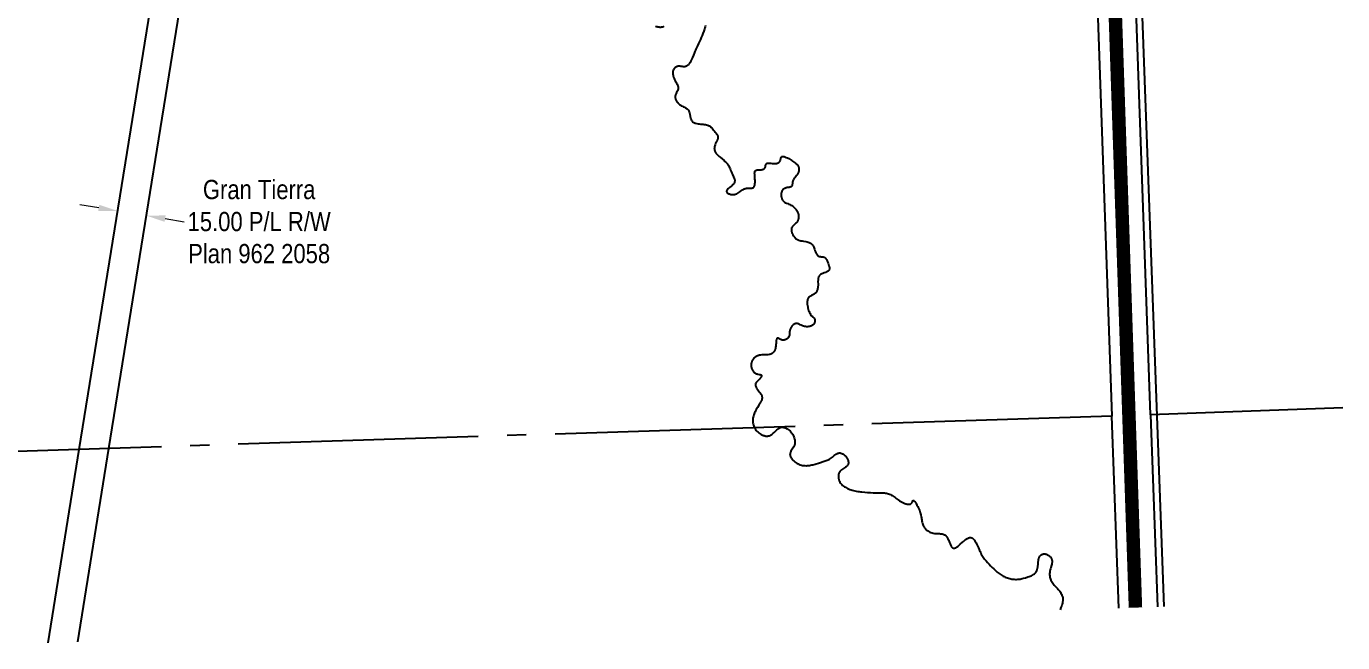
# Model space of a CAD drawing. Extents: x 665644 to 688844, y 5825051 to 5844826.
# Drawn here: x 673331 to 674016, y 5827869 to 5828190 of the extents above; entities that cross this region are included whole.
import ezdxf

# ---------------------------------------------------------------- set-up
doc = ezdxf.new("R2010")
doc.units = 0
doc.header["$LTSCALE"] = 5
doc.header["$PDSIZE"] = 0.5
doc.linetypes.add('foc-QUARTERLINE', pattern=[33, 25, -3, 2, -3])
doc.layers.get('Defpoints').update_dxf_attribs({"color": 9})
for name, color, linetype in [('AS-POWER', 104, 'foc-POWER'), ('AS-ROADS', 254, 'Continuous'), ('F-RW', 190, 'Continuous'), ('L-QSEC', 8, 'foc-QUARTERLINE'), ('L-SEC', 7, 'Continuous'), ('T-CREEK', 160, 'Continuous')]:
    doc.layers.add(name, color=color, linetype=linetype)
doc.layers.add('F-RW-T', color=190, linetype='Continuous', lineweight=9)
doc.styles.add('80CG', font='ARIALN.TTF', dxfattribs={"height": 10})
doc.styles.add('foc-LtypeFont', font='ARIALN.TTF', dxfattribs={"height": 7.35})
doc.linetypes.add('foc-POWER', pattern='A,6,-1,["P",foc-LtypeFont,S=0.2,R=0,X=-0.625,Y=-0.75],-1.24,4', length=12.24)
doc.dimstyles.new('Compass 5 000', dxfattribs={"dimscale": 5, "dimtxt": 9, "dimasz": 2, "dimexe": 0.2, "dimexo": 0.0625, "dimgap": 0.5, "dimtad": 0, "dimtih": 1, "dimtoh": 1, "dimzin": 0, "dimdsep": 46, "dimtxsty": '80CG', "dimcen": 0.1, "dimse1": 1, "dimse2": 1, "dimclrd": 256, "dimclrt": 256, "dimaunit": 1, "dimadec": 4, "dimazin": 0, "dimtfac": 0.06, "dimtofl": 0, "dimtmove": 0, "dimatfit": 1, "dimfxl": 0.2, "dimtolj": 1, "dimtzin": 0, "dimlwd": -1, "dimarcsym": 0})

# ---------------------------------------------------------------- blocks, each defined once
blk = doc.blocks.new('*D2263')
at = {"layer": 'Defpoints', "color": 0, "transparency": 16777216}
for p in [(673381.23, 5828108.22), (673396.03, 5828105.83), (673393.69, 5828091.28)]:
    blk.add_point(p, dxfattribs=at)
at = {"layer": 'F-RW-T', "transparency": 16777216}
for p, q in [((673369.01, 5828095.26), (673359.14, 5828096.85)), ((673403.56, 5828089.69), (673413.43, 5828088.1))]:
    blk.add_line(p, q, dxfattribs=at)
for points in [[(673369.28, 5828096.91), (673368.75, 5828093.62), (673378.89, 5828093.67)], [(673403.83, 5828091.34), (673403.29, 5828088.05), (673393.69, 5828091.28)]]:
    blk.add_solid(points, dxfattribs=at)
at = {"layer": 'F-RW-T', "transparency": 16777216, "insert": (673452.52, 5828088.1), "char_height": 10, "attachment_point": 5, "style": '80CG'}
blk.add_mtext('\\A1;Gran Tierra\\P15.00 P/L R/W\\PPlan 962 2058', dxfattribs=at)

msp = doc.modelspace()

# ---------------------------------------------------------------- linework, layer by layer
at = {"layer": 'AS-POWER', "flags": 128}
msp.add_lwpolyline([(673923.554, 5827887.8), (673909.17, 5828279.893), (673892.877, 5828723.867), (673890.684, 5828783.62), (673889.562, 5828814.203)], dxfattribs=at)
at = {"layer": 'AS-ROADS', "const_width": 7, "flags": 128}
msp.add_lwpolyline([(673908.609, 5827887.266), (673877.764, 5828794.592), (673855.322, 5829407.252), (673843.25, 5829716.282)], dxfattribs=at)
at = {"layer": 'F-RW', "flags": 128}
msp.add_lwpolyline([(673342.673, 5827869.023), (673358.884, 5827969.614), (673405.967, 5828261.644), (673420.769, 5828259.255), (673374.15, 5827970.104), (673357.939, 5827869.514)], dxfattribs=at)
at = {"layer": 'L-QSEC', "flags": 128}
for points in [[(673896.39, 5827986.893), (673094.38, 5827961.11)], [(674016.461, 5827991.207), (673916.526, 5827987.613)]]:
    msp.add_lwpolyline(points, dxfattribs=at)
at = {"layer": 'L-SEC', "flags": 128}
for points in [[(673867.961, 5828791.251), (673896.39, 5827986.893)], [(673916.526, 5827987.613), (673888.062, 5828791.956)], [(673899.994, 5827886.958), (673896.39, 5827986.893)], [(673916.526, 5827987.613), (673920.118, 5827887.678)]]:
    msp.add_lwpolyline(points, dxfattribs=at)
at = {"layer": 'T-CREEK', "flags": 128}
for points in [[(673658.721, 5828189.886), (673659.378, 5828189.679), (673659.707, 5828189.595), (673660.035, 5828189.525), (673660.362, 5828189.469), (673660.687, 5828189.428), (673661.009, 5828189.403), (673661.327, 5828189.392), (673661.641, 5828189.398), (673661.95, 5828189.421), (673662.252, 5828189.46), (673662.548, 5828189.516), (673662.835, 5828189.59), (673663.115, 5828189.682), (673663.385, 5828189.793)], [(673684.777, 5828190.15), (673684.652, 5828189.547), (673684.503, 5828188.945), (673684.332, 5828188.347), (673684.146, 5828187.756), (673683.947, 5828187.174), (673683.525, 5828186.047), (673683.081, 5828184.961), (673682.618, 5828183.904), (673682.138, 5828182.861), (673681.645, 5828181.818), (673681.143, 5828180.761), (673680.633, 5828179.675), (673680.12, 5828178.547), (673679.863, 5828177.963), (673679.607, 5828177.363), (673679.351, 5828176.745), (673679.096, 5828176.108), (673678.585, 5828174.788), (673678.054, 5828173.458), (673677.775, 5828172.809), (673677.483, 5828172.18), (673677.175, 5828171.58), (673676.85, 5828171.016), (673676.504, 5828170.495), (673676.322, 5828170.254), (673676.134, 5828170.026), (673675.94, 5828169.814), (673675.739, 5828169.617), (673675.53, 5828169.437), (673675.314, 5828169.275), (673675.091, 5828169.131), (673674.859, 5828169.007), (673674.619, 5828168.904), (673674.369, 5828168.823), (673674.111, 5828168.764), (673673.843, 5828168.728), (673673.566, 5828168.717), (673673.279, 5828168.727), (673672.685, 5828168.793), (673672.072, 5828168.886), (673671.452, 5828168.966), (673671.142, 5828168.989), (673670.835, 5828168.994), (673670.532, 5828168.976), (673670.234, 5828168.93), (673669.943, 5828168.852), (673669.661, 5828168.738), (673669.391, 5828168.594), (673669.135, 5828168.422), (673668.899, 5828168.227), (673668.684, 5828168.013), (673668.494, 5828167.784), (673668.33, 5828167.543), (673668.19, 5828167.289), (673668.074, 5828167.024), (673667.981, 5828166.749), (673667.909, 5828166.464), (673667.859, 5828166.171), (673667.829, 5828165.871), (673667.818, 5828165.565), (673667.825, 5828165.253), (673667.85, 5828164.936), (673667.891, 5828164.615), (673667.949, 5828164.292), (673668.021, 5828163.967), (673668.205, 5828163.316), (673668.439, 5828162.668), (673668.714, 5828162.032), (673669.023, 5828161.415), (673669.355, 5828160.82), (673669.69, 5828160.244), (673670.005, 5828159.684), (673670.28, 5828159.135), (673670.396, 5828158.864), (673670.494, 5828158.594), (673670.571, 5828158.325), (673670.625, 5828158.057), (673670.653, 5828157.788), (673670.653, 5828157.519), (673670.622, 5828157.249), (673670.56, 5828156.978), (673670.473, 5828156.705), (673670.365, 5828156.431), (673670.104, 5828155.879), (673669.812, 5828155.321), (673669.525, 5828154.758), (673669.394, 5828154.474), (673669.278, 5828154.188), (673669.181, 5828153.901), (673669.108, 5828153.612), (673669.063, 5828153.321), (673669.046, 5828153.029), (673669.056, 5828152.737), (673669.093, 5828152.446), (673669.154, 5828152.155), (673669.239, 5828151.867), (673669.347, 5828151.581), (673669.475, 5828151.299), (673669.624, 5828151.021), (673669.791, 5828150.748), (673669.976, 5828150.481), (673670.176, 5828150.221), (673670.392, 5828149.969), (673670.621, 5828149.724), (673670.862, 5828149.489), (673671.115, 5828149.264), (673671.377, 5828149.049), (673671.648, 5828148.846), (673671.927, 5828148.654), (673672.211, 5828148.476), (673672.793, 5828148.16), (673673.379, 5828147.883), (673673.952, 5828147.623), (673674.497, 5828147.357), (673674.753, 5828147.215), (673674.995, 5828147.064), (673675.222, 5828146.899), (673675.431, 5828146.72), (673675.62, 5828146.522), (673675.789, 5828146.304), (673675.937, 5828146.067), (673676.068, 5828145.813), (673676.184, 5828145.544), (673676.285, 5828145.262), (673676.457, 5828144.666), (673676.598, 5828144.042), (673676.857, 5828142.767), (673677.007, 5828142.147), (673677.094, 5828141.848), (673677.192, 5828141.56), (673677.303, 5828141.283), (673677.429, 5828141.02), (673677.572, 5828140.773), (673677.733, 5828140.544), (673677.916, 5828140.335), (673678.119, 5828140.145), (673678.341, 5828139.973), (673678.581, 5828139.819), (673678.836, 5828139.68), (673679.106, 5828139.557), (673679.389, 5828139.448), (673679.683, 5828139.352), (673680.299, 5828139.194), (673680.942, 5828139.075), (673681.599, 5828138.986), (673682.259, 5828138.918), (673683.553, 5828138.807), (673684.178, 5828138.743), (673684.784, 5828138.659), (673685.366, 5828138.544), (673685.922, 5828138.387), (673686.188, 5828138.29), (673686.447, 5828138.179), (673686.697, 5828138.052), (673686.938, 5828137.907), (673687.17, 5828137.747), (673687.395, 5828137.57), (673687.827, 5828137.178), (673688.242, 5828136.741), (673688.649, 5828136.27), (673689.058, 5828135.777), (673689.476, 5828135.273), (673689.897, 5828134.762), (673690.3, 5828134.246), (673690.662, 5828133.725), (673690.821, 5828133.462), (673690.962, 5828133.197), (673691.081, 5828132.931), (673691.176, 5828132.663), (673691.244, 5828132.394), (673691.283, 5828132.123), (673691.29, 5828131.851), (673691.264, 5828131.577), (673691.21, 5828131.301), (673691.13, 5828131.024), (673691.03, 5828130.744), (673690.913, 5828130.463), (673690.645, 5828129.893), (673690.357, 5828129.315), (673690.08, 5828128.727), (673689.838, 5828128.131), (673689.641, 5828127.536), (673689.563, 5828127.24), (673689.501, 5828126.946), (673689.456, 5828126.656), (673689.429, 5828126.37), (673689.421, 5828126.088), (673689.435, 5828125.813), (673689.47, 5828125.543), (673689.526, 5828125.28), (673689.602, 5828125.022), (673689.696, 5828124.769), (673689.808, 5828124.522), (673689.937, 5828124.279), (673690.081, 5828124.04), (673690.24, 5828123.805), (673690.599, 5828123.347), (673691.004, 5828122.902), (673691.447, 5828122.466), (673691.922, 5828122.038), (673692.418, 5828121.616), (673693.447, 5828120.776), (673694.47, 5828119.927), (673694.959, 5828119.493), (673695.422, 5828119.049), (673695.851, 5828118.593), (673696.238, 5828118.122), (673696.582, 5828117.636), (673696.889, 5828117.135), (673697.166, 5828116.619), (673697.421, 5828116.09), (673697.66, 5828115.548), (673697.891, 5828114.994), (673698.359, 5828113.854), (673698.61, 5828113.27), (673698.882, 5828112.677), (673699.447, 5828111.479), (673699.696, 5828110.886), (673699.802, 5828110.594), (673699.892, 5828110.305), (673699.963, 5828110.02), (673700.013, 5828109.741), (673700.038, 5828109.467), (673700.037, 5828109.199), (673700.005, 5828108.939), (673699.941, 5828108.686), (673699.846, 5828108.44), (673699.722, 5828108.201), (673699.571, 5828107.966), (673699.396, 5828107.735), (673699.199, 5828107.508), (673698.981, 5828107.282), (673698.746, 5828107.057), (673698.495, 5828106.832), (673697.956, 5828106.378), (673697.384, 5828105.912), (673696.825, 5828105.437), (673696.568, 5828105.199), (673696.337, 5828104.961), (673696.137, 5828104.724), (673695.977, 5828104.489), (673695.863, 5828104.257), (673695.826, 5828104.143), (673695.803, 5828104.03), (673695.796, 5828103.918), (673695.805, 5828103.807), (673695.83, 5828103.698), (673695.872, 5828103.59), (673695.929, 5828103.484), (673696.001, 5828103.381), (673696.184, 5828103.181), (673696.414, 5828102.994), (673696.683, 5828102.82), (673696.983, 5828102.663), (673697.307, 5828102.524), (673697.648, 5828102.406), (673697.997, 5828102.31), (673698.347, 5828102.239), (673698.691, 5828102.194), (673699.024, 5828102.177), (673699.347, 5828102.186), (673699.66, 5828102.219), (673699.964, 5828102.273), (673700.26, 5828102.348), (673700.549, 5828102.442), (673700.83, 5828102.553), (673701.105, 5828102.679), (673701.637, 5828102.969), (673702.151, 5828103.299), (673702.652, 5828103.655), (673703.636, 5828104.385), (673704.137, 5828104.726), (673704.395, 5828104.882), (673704.659, 5828105.025), (673704.931, 5828105.154), (673705.212, 5828105.265), (673705.504, 5828105.357), (673705.807, 5828105.427), (673706.122, 5828105.474), (673706.447, 5828105.504), (673707.111, 5828105.526), (673707.775, 5828105.53), (673708.413, 5828105.551), (673708.714, 5828105.58), (673709, 5828105.626), (673709.267, 5828105.696), (673709.512, 5828105.792), (673709.732, 5828105.92), (673709.924, 5828106.085), (673710.087, 5828106.285), (673710.223, 5828106.518), (673710.336, 5828106.778), (673710.425, 5828107.063), (673710.495, 5828107.367), (673710.547, 5828107.686), (673710.583, 5828108.017), (673710.606, 5828108.354), (673710.619, 5828109.033), (673710.603, 5828109.69), (673710.572, 5828110.307), (673710.492, 5828111.478), (673710.454, 5828112.062), (673710.426, 5828112.665), (673710.414, 5828113.303), (673710.423, 5828113.628), (673710.453, 5828113.941), (673710.516, 5828114.227), (673710.563, 5828114.355), (673710.621, 5828114.471), (673710.693, 5828114.574), (673710.776, 5828114.664), (673710.871, 5828114.743), (673710.977, 5828114.81), (673711.217, 5828114.916), (673711.492, 5828114.988), (673711.795, 5828115.034), (673712.12, 5828115.061), (673712.817, 5828115.082), (673713.536, 5828115.108), (673713.889, 5828115.139), (673714.231, 5828115.192), (673714.557, 5828115.267), (673714.861, 5828115.37), (673715.138, 5828115.501), (673715.384, 5828115.665), (673715.593, 5828115.864), (673715.683, 5828115.977), (673715.761, 5828116.1), (673715.885, 5828116.374), (673715.976, 5828116.675), (673716.108, 5828117.302), (673716.176, 5828117.601), (673716.262, 5828117.871), (673716.316, 5828117.992), (673716.379, 5828118.099), (673716.453, 5828118.195), (673716.536, 5828118.278), (673716.629, 5828118.349), (673716.73, 5828118.41), (673716.958, 5828118.501), (673717.215, 5828118.557), (673717.5, 5828118.583), (673717.807, 5828118.585), (673718.135, 5828118.566), (673718.479, 5828118.533), (673718.836, 5828118.491), (673719.576, 5828118.401), (673720.327, 5828118.338), (673720.698, 5828118.329), (673721.063, 5828118.338), (673721.418, 5828118.367), (673721.762, 5828118.417), (673722.09, 5828118.488), (673722.401, 5828118.582), (673722.692, 5828118.7), (673722.959, 5828118.843), (673723.201, 5828119.013), (673723.415, 5828119.209), (673723.598, 5828119.434), (673723.747, 5828119.689), (673723.859, 5828119.974), (673723.938, 5828120.285), (673724.049, 5828120.929), (673724.109, 5828121.233), (673724.191, 5828121.503), (673724.245, 5828121.622), (673724.309, 5828121.726), (673724.386, 5828121.816), (673724.475, 5828121.89), (673724.575, 5828121.949), (673724.685, 5828121.995), (673724.806, 5828122.028), (673724.935, 5828122.048), (673725.217, 5828122.054), (673725.526, 5828122.02), (673725.854, 5828121.95), (673726.196, 5828121.851), (673726.546, 5828121.728), (673726.896, 5828121.588), (673727.574, 5828121.277), (673727.89, 5828121.117), (673728.189, 5828120.958), (673728.742, 5828120.638), (673729.248, 5828120.316), (673729.722, 5828119.989), (673730.18, 5828119.655), (673730.636, 5828119.312), (673731.106, 5828118.958), (673731.593, 5828118.589), (673732.074, 5828118.198), (673732.304, 5828117.991), (673732.521, 5828117.775), (673732.723, 5828117.549), (673732.906, 5828117.312), (673733.067, 5828117.063), (673733.202, 5828116.801), (673733.309, 5828116.526), (673733.39, 5828116.239), (673733.444, 5828115.943), (673733.474, 5828115.639), (673733.479, 5828115.33), (673733.462, 5828115.017), (673733.423, 5828114.702), (673733.363, 5828114.387), (673733.283, 5828114.075), (673733.184, 5828113.767), (673733.068, 5828113.464), (673732.935, 5828113.17), (673732.786, 5828112.885), (673732.623, 5828112.613), (673732.446, 5828112.352), (673732.259, 5828112.102), (673731.866, 5828111.625), (673731.463, 5828111.164), (673731.075, 5828110.702), (673730.721, 5828110.224), (673730.565, 5828109.974), (673730.426, 5828109.713), (673730.306, 5828109.439), (673730.21, 5828109.151), (673730.138, 5828108.846), (673730.091, 5828108.526), (673730.035, 5828107.867), (673730.007, 5828107.544), (673729.966, 5828107.237), (673729.902, 5828106.953), (673729.805, 5828106.7), (673729.742, 5828106.587), (673729.667, 5828106.486), (673729.579, 5828106.396), (673729.479, 5828106.316), (673729.248, 5828106.186), (673728.98, 5828106.088), (673728.683, 5828106.014), (673728.364, 5828105.957), (673727.694, 5828105.862), (673727.358, 5828105.808), (673727.029, 5828105.742), (673726.712, 5828105.66), (673726.407, 5828105.562), (673726.117, 5828105.447), (673725.842, 5828105.313), (673725.585, 5828105.16), (673725.347, 5828104.988), (673725.129, 5828104.795), (673724.932, 5828104.579), (673724.759, 5828104.342), (673724.61, 5828104.084), (673724.483, 5828103.807), (673724.379, 5828103.515), (673724.298, 5828103.209), (673724.238, 5828102.892), (673724.201, 5828102.567), (673724.184, 5828102.235), (673724.188, 5828101.9), (673724.213, 5828101.564), (673724.259, 5828101.229), (673724.324, 5828100.897), (673724.408, 5828100.572), (673724.512, 5828100.255), (673724.635, 5828099.95), (673724.776, 5828099.658), (673724.935, 5828099.382), (673725.112, 5828099.124), (673725.306, 5828098.887), (673725.517, 5828098.673), (673725.744, 5828098.479), (673725.984, 5828098.303), (673726.235, 5828098.143), (673726.497, 5828097.997), (673727.045, 5828097.735), (673727.612, 5828097.498), (673728.185, 5828097.268), (673728.751, 5828097.026), (673729.296, 5828096.754), (673729.817, 5828096.446), (673730.313, 5828096.103), (673730.783, 5828095.724), (673731.226, 5828095.311), (673731.641, 5828094.864), (673732.021, 5828094.386), (673732.362, 5828093.878), (673732.658, 5828093.343), (673732.788, 5828093.066), (673732.904, 5828092.783), (673733.007, 5828092.494), (673733.094, 5828092.2), (673733.167, 5828091.9), (673733.224, 5828091.596), (673733.264, 5828091.288), (673733.288, 5828090.978), (673733.295, 5828090.667), (673733.284, 5828090.355), (673733.256, 5828090.045), (673733.209, 5828089.738), (673733.144, 5828089.435), (673733.059, 5828089.137), (673732.956, 5828088.845), (673732.833, 5828088.562), (673732.689, 5828088.287), (673732.526, 5828088.022), (673732.341, 5828087.769), (673732.137, 5828087.528), (673731.916, 5828087.297), (673731.684, 5828087.074), (673730.723, 5828086.224), (673730.496, 5828086.013), (673730.282, 5828085.798), (673730.086, 5828085.578), (673729.912, 5828085.35), (673729.764, 5828085.114), (673729.646, 5828084.866), (673729.563, 5828084.604), (673729.518, 5828084.329), (673729.506, 5828084.042), (673729.524, 5828083.745), (673729.569, 5828083.441), (673729.635, 5828083.133), (673729.816, 5828082.514), (673730.038, 5828081.91), (673730.294, 5828081.331), (673730.588, 5828080.784), (673730.749, 5828080.525), (673730.922, 5828080.278), (673731.105, 5828080.042), (673731.3, 5828079.819), (673731.507, 5828079.61), (673731.726, 5828079.416), (673731.958, 5828079.237), (673732.203, 5828079.075), (673732.459, 5828078.927), (673732.727, 5828078.793), (673733.004, 5828078.672), (673733.29, 5828078.562), (673733.885, 5828078.373), (673734.504, 5828078.215), (673735.138, 5828078.08), (673735.78, 5828077.959), (673737.054, 5828077.719), (673737.67, 5828077.582), (673738.262, 5828077.421), (673738.822, 5828077.227), (673739.087, 5828077.115), (673739.341, 5828076.991), (673739.583, 5828076.854), (673739.812, 5828076.703), (673740.027, 5828076.536), (673740.227, 5828076.353), (673740.41, 5828076.153), (673740.579, 5828075.936), (673740.734, 5828075.703), (673740.877, 5828075.456), (673741.01, 5828075.196), (673741.134, 5828074.924), (673741.364, 5828074.351), (673741.578, 5828073.747), (673741.791, 5828073.122), (673742.015, 5828072.488), (673742.264, 5828071.869), (673742.402, 5828071.573), (673742.551, 5828071.291), (673742.713, 5828071.026), (673742.889, 5828070.783), (673743.081, 5828070.563), (673743.292, 5828070.371), (673743.521, 5828070.211), (673743.772, 5828070.085), (673744.044, 5828069.995), (673744.334, 5828069.936), (673744.638, 5828069.898), (673744.949, 5828069.874), (673745.574, 5828069.836), (673745.879, 5828069.805), (673746.172, 5828069.755), (673746.448, 5828069.679), (673746.703, 5828069.57), (673746.939, 5828069.43), (673747.156, 5828069.261), (673747.357, 5828069.066), (673747.542, 5828068.846), (673747.714, 5828068.605), (673747.873, 5828068.344), (673748.02, 5828068.066), (673748.158, 5828067.773), (673748.41, 5828067.152), (673748.639, 5828066.498), (673748.858, 5828065.83), (673749.066, 5828065.166), (673749.157, 5828064.841), (673749.233, 5828064.524), (673749.291, 5828064.217), (673749.325, 5828063.923), (673749.331, 5828063.643), (673749.304, 5828063.381), (673749.242, 5828063.137), (673749.138, 5828062.914), (673748.996, 5828062.712), (673748.818, 5828062.528), (673748.609, 5828062.36), (673748.372, 5828062.205), (673748.111, 5828062.062), (673747.83, 5828061.929), (673747.224, 5828061.683), (673746.584, 5828061.449), (673745.94, 5828061.211), (673745.324, 5828060.951), (673745.035, 5828060.808), (673744.765, 5828060.652), (673744.517, 5828060.483), (673744.295, 5828060.298), (673744.102, 5828060.095), (673743.938, 5828059.874), (673743.799, 5828059.637), (673743.685, 5828059.385), (673743.593, 5828059.119), (673743.52, 5828058.84), (673743.465, 5828058.55), (673743.425, 5828058.249), (673743.382, 5828057.622), (673743.374, 5828056.967), (673743.392, 5828055.614), (673743.382, 5828054.936), (673743.341, 5828054.267), (673743.262, 5828053.618), (673743.206, 5828053.303), (673743.137, 5828052.995), (673743.055, 5828052.697), (673742.958, 5828052.408), (673742.847, 5828052.13), (673742.72, 5828051.863), (673742.575, 5828051.61), (673742.413, 5828051.37), (673742.233, 5828051.145), (673742.032, 5828050.937), (673741.811, 5828050.744), (673741.572, 5828050.568), (673741.317, 5828050.405), (673741.049, 5828050.252), (673739.933, 5828049.687), (673739.396, 5828049.394), (673739.146, 5828049.234), (673738.912, 5828049.063), (673738.698, 5828048.876), (673738.507, 5828048.672), (673738.341, 5828048.45), (673738.199, 5828048.211), (673738.078, 5828047.957), (673737.978, 5828047.689), (673737.898, 5828047.408), (673737.837, 5828047.116), (673737.794, 5828046.814), (673737.767, 5828046.503), (673737.755, 5828046.185), (673737.757, 5828045.861), (673737.8, 5828045.199), (673737.887, 5828044.529), (673738.007, 5828043.862), (673738.153, 5828043.207), (673738.319, 5828042.574), (673738.505, 5828041.964), (673738.717, 5828041.379), (673738.958, 5828040.82), (673739.232, 5828040.288), (673739.543, 5828039.785), (673739.895, 5828039.311), (673740.087, 5828039.086), (673740.292, 5828038.868), (673740.508, 5828038.658), (673740.736, 5828038.456), (673741.186, 5828038.046), (673741.38, 5828037.82), (673741.536, 5828037.568), (673741.648, 5828037.29), (673741.719, 5828036.991), (673741.751, 5828036.679), (673741.744, 5828036.358), (673741.702, 5828036.035), (673741.625, 5828035.716), (673741.516, 5828035.408), (673741.376, 5828035.116), (673741.207, 5828034.847), (673741.012, 5828034.604), (673740.793, 5828034.387), (673740.552, 5828034.195), (673740.294, 5828034.027), (673740.02, 5828033.883), (673739.733, 5828033.76), (673739.436, 5828033.658), (673739.132, 5828033.577), (673738.824, 5828033.514), (673738.514, 5828033.47), (673738.205, 5828033.443), (673737.899, 5828033.432), (673737.596, 5828033.437), (673737.295, 5828033.457), (673736.997, 5828033.491), (673736.406, 5828033.601), (673735.822, 5828033.762), (673735.245, 5828033.968), (673734.672, 5828034.214), (673734.102, 5828034.491), (673733.535, 5828034.76), (673733.252, 5828034.877), (673732.969, 5828034.976), (673732.686, 5828035.05), (673732.404, 5828035.094), (673732.121, 5828035.102), (673731.838, 5828035.072), (673731.558, 5828035.005), (673731.28, 5828034.904), (673731.009, 5828034.772), (673730.743, 5828034.61), (673730.486, 5828034.422), (673730.239, 5828034.21), (673730.003, 5828033.976), (673729.781, 5828033.724), (673729.573, 5828033.454), (673729.382, 5828033.171), (673729.208, 5828032.876), (673729.054, 5828032.571), (673728.921, 5828032.26), (673728.81, 5828031.945), (673728.724, 5828031.629), (673728.663, 5828031.313), (673728.625, 5828030.998), (673728.602, 5828030.687), (673728.58, 5828030.072), (673728.551, 5828029.475), (673728.518, 5828029.183), (673728.465, 5828028.897), (673728.387, 5828028.618), (673728.276, 5828028.345), (673728.131, 5828028.08), (673727.954, 5828027.826), (673727.748, 5828027.586), (673727.516, 5828027.361), (673727.261, 5828027.156), (673726.986, 5828026.972), (673726.693, 5828026.811), (673726.387, 5828026.678), (673726.069, 5828026.574), (673725.743, 5828026.503), (673725.411, 5828026.466), (673725.078, 5828026.467), (673724.745, 5828026.507), (673724.415, 5828026.591), (673724.092, 5828026.717), (673723.779, 5828026.873), (673723.48, 5828027.042), (673723.196, 5828027.21), (673722.932, 5828027.36), (673722.691, 5828027.478), (673722.58, 5828027.52), (673722.476, 5828027.547), (673722.38, 5828027.559), (673722.291, 5828027.554), (673722.209, 5828027.531), (673722.134, 5828027.493), (673722.066, 5828027.439), (673722.004, 5828027.37), (673721.948, 5828027.287), (673721.898, 5828027.191), (673721.811, 5828026.963), (673721.742, 5828026.691), (673721.687, 5828026.381), (673721.643, 5828026.039), (673721.607, 5828025.672), (673721.549, 5828024.885), (673721.487, 5828024.067), (673721.447, 5828023.662), (673721.398, 5828023.267), (673721.337, 5828022.886), (673721.263, 5828022.521), (673721.178, 5828022.171), (673721.081, 5828021.837), (673720.971, 5828021.52), (673720.85, 5828021.219), (673720.717, 5828020.935), (673720.571, 5828020.668), (673720.414, 5828020.419), (673720.244, 5828020.188), (673720.062, 5828019.976), (673719.868, 5828019.783), (673719.662, 5828019.608), (673719.444, 5828019.454), (673719.214, 5828019.319), (673718.972, 5828019.205), (673718.718, 5828019.109), (673718.454, 5828019.03), (673718.18, 5828018.968), (673717.897, 5828018.918), (673717.31, 5828018.854), (673716.698, 5828018.824), (673716.069, 5828018.815), (673714.79, 5828018.801), (673714.153, 5828018.769), (673713.528, 5828018.702), (673712.92, 5828018.59), (673712.624, 5828018.515), (673712.334, 5828018.427), (673712.049, 5828018.327), (673711.77, 5828018.213), (673711.499, 5828018.085), (673711.233, 5828017.943), (673710.976, 5828017.786), (673710.726, 5828017.615), (673710.484, 5828017.429), (673710.252, 5828017.23), (673710.031, 5828017.017), (673709.821, 5828016.793), (673709.625, 5828016.557), (673709.442, 5828016.31), (673709.275, 5828016.052), (673709.124, 5828015.786), (673708.99, 5828015.51), (673708.875, 5828015.227), (673708.779, 5828014.936), (673708.703, 5828014.639), (673708.645, 5828014.338), (673708.606, 5828014.032), (673708.585, 5828013.724), (673708.583, 5828013.414), (673708.597, 5828013.105), (673708.629, 5828012.796), (673708.678, 5828012.489), (673708.743, 5828012.187), (673708.824, 5828011.888), (673708.922, 5828011.596), (673709.034, 5828011.31), (673709.162, 5828011.033), (673709.305, 5828010.765), (673709.464, 5828010.508), (673709.639, 5828010.263), (673709.83, 5828010.03), (673710.039, 5828009.812), (673710.266, 5828009.608), (673710.51, 5828009.422), (673710.773, 5828009.253), (673711.055, 5828009.103), (673711.356, 5828008.972), (673711.677, 5828008.863), (673712.018, 5828008.776), (673712.728, 5828008.65), (673713.067, 5828008.592), (673713.375, 5828008.524), (673713.512, 5828008.484), (673713.636, 5828008.437), (673713.745, 5828008.384), (673713.836, 5828008.322), (673713.908, 5828008.25), (673713.959, 5828008.168), (673713.989, 5828008.075), (673714, 5828007.972), (673713.992, 5828007.86), (673713.967, 5828007.741), (673713.926, 5828007.615), (673713.87, 5828007.482), (673713.72, 5828007.203), (673713.527, 5828006.91), (673713.301, 5828006.611), (673713.051, 5828006.313), (673712.789, 5828006.023), (673712.524, 5828005.749), (673712.263, 5828005.492), (673712.01, 5828005.249), (673711.769, 5828005.017), (673711.546, 5828004.794), (673711.343, 5828004.574), (673711.165, 5828004.356), (673711.016, 5828004.137), (673710.9, 5828003.912), (673710.822, 5828003.68), (673710.784, 5828003.437), (673710.786, 5828003.183), (673710.823, 5828002.921), (673710.892, 5828002.651), (673710.99, 5828002.375), (673711.113, 5828002.094), (673711.259, 5828001.809), (673711.424, 5828001.522), (673711.604, 5828001.235), (673711.998, 5828000.663), (673712.413, 5828000.105), (673712.826, 5827999.567), (673713.218, 5827999.046), (673713.571, 5827998.535), (673713.728, 5827998.281), (673713.869, 5827998.028), (673713.992, 5827997.774), (673714.094, 5827997.518), (673714.173, 5827997.26), (673714.228, 5827997), (673714.257, 5827996.736), (673714.261, 5827996.469), (673714.242, 5827996.198), (673714.201, 5827995.925), (673714.141, 5827995.65), (673714.062, 5827995.372), (673713.966, 5827995.093), (673713.855, 5827994.812), (673713.593, 5827994.245), (673713.288, 5827993.675), (673712.953, 5827993.104), (673712.601, 5827992.533), (673711.891, 5827991.401), (673711.554, 5827990.843), (673711.233, 5827990.288), (673710.931, 5827989.736), (673710.65, 5827989.185), (673710.392, 5827988.634), (673710.16, 5827988.081), (673709.956, 5827987.526), (673709.782, 5827986.967), (673709.64, 5827986.403), (673709.534, 5827985.832), (673709.465, 5827985.253), (673709.435, 5827984.666), (673709.447, 5827984.072), (673709.501, 5827983.474), (673709.601, 5827982.877), (673709.748, 5827982.284), (673709.942, 5827981.697), (673710.187, 5827981.121), (673710.485, 5827980.558), (673710.653, 5827980.283), (673710.835, 5827980.013), (673711.239, 5827979.489), (673711.689, 5827978.991), (673712.18, 5827978.524), (673712.707, 5827978.094), (673713.262, 5827977.706), (673713.84, 5827977.364), (673714.136, 5827977.212), (673714.435, 5827977.075), (673714.737, 5827976.951), (673715.041, 5827976.842), (673715.346, 5827976.749), (673715.652, 5827976.672), (673715.957, 5827976.612), (673716.261, 5827976.57), (673716.563, 5827976.545), (673716.863, 5827976.54), (673717.159, 5827976.553), (673717.452, 5827976.587), (673717.739, 5827976.642), (673718.021, 5827976.718), (673718.297, 5827976.816), (673718.565, 5827976.936), (673718.828, 5827977.075), (673719.086, 5827977.233), (673719.338, 5827977.406), (673719.586, 5827977.592), (673720.07, 5827978), (673720.543, 5827978.438), (673721.473, 5827979.345), (673721.939, 5827979.781), (673722.411, 5827980.185), (673722.651, 5827980.37), (673722.894, 5827980.541), (673723.141, 5827980.695), (673723.393, 5827980.832), (673723.649, 5827980.948), (673723.91, 5827981.042), (673724.178, 5827981.112), (673724.452, 5827981.156), (673724.733, 5827981.173), (673725.02, 5827981.163), (673725.311, 5827981.129), (673725.604, 5827981.073), (673725.899, 5827980.995), (673726.193, 5827980.897), (673726.486, 5827980.782), (673726.776, 5827980.651), (673727.062, 5827980.505), (673727.342, 5827980.346), (673727.88, 5827979.995), (673728.378, 5827979.613), (673728.835, 5827979.202), (673729.252, 5827978.764), (673729.632, 5827978.299), (673729.977, 5827977.807), (673730.289, 5827977.288), (673730.57, 5827976.744), (673730.821, 5827976.175), (673731.035, 5827975.586), (673731.206, 5827974.983), (673731.327, 5827974.372), (673731.367, 5827974.065), (673731.392, 5827973.757), (673731.401, 5827973.451), (673731.393, 5827973.145), (673731.368, 5827972.842), (673731.324, 5827972.541), (673731.261, 5827972.243), (673731.178, 5827971.95), (673731.074, 5827971.662), (673730.95, 5827971.378), (673730.81, 5827971.098), (673730.656, 5827970.822), (673730.321, 5827970.28), (673729.622, 5827969.221), (673729.308, 5827968.696), (673729.17, 5827968.432), (673729.05, 5827968.168), (673728.95, 5827967.902), (673728.872, 5827967.634), (673728.821, 5827967.364), (673728.8, 5827967.091), (673728.809, 5827966.814), (673728.847, 5827966.536), (673728.913, 5827966.256), (673729.004, 5827965.977), (673729.119, 5827965.699), (673729.255, 5827965.423), (673729.412, 5827965.15), (673729.586, 5827964.881), (673729.777, 5827964.617), (673729.982, 5827964.36), (673730.427, 5827963.868), (673730.907, 5827963.414), (673731.41, 5827963.004), (673731.932, 5827962.637), (673732.471, 5827962.312), (673733.026, 5827962.029), (673733.594, 5827961.787), (673734.172, 5827961.585), (673734.76, 5827961.421), (673735.354, 5827961.295), (673735.953, 5827961.205), (673736.554, 5827961.151), (673737.156, 5827961.132), (673737.756, 5827961.146), (673738.353, 5827961.193), (673738.948, 5827961.267), (673739.539, 5827961.368), (673740.129, 5827961.49), (673740.716, 5827961.63), (673741.885, 5827961.955), (673744.207, 5827962.682), (673746.511, 5827963.391), (673747.079, 5827963.58), (673747.642, 5827963.784), (673748.199, 5827964.007), (673748.749, 5827964.255), (673749.29, 5827964.53), (673749.821, 5827964.84), (673750.342, 5827965.187), (673750.852, 5827965.575), (673751.851, 5827966.399), (673752.349, 5827966.793), (673752.85, 5827967.146), (673753.103, 5827967.301), (673753.359, 5827967.438), (673753.618, 5827967.553), (673753.88, 5827967.646), (673754.146, 5827967.712), (673754.417, 5827967.749), (673754.692, 5827967.756), (673754.97, 5827967.733), (673755.25, 5827967.682), (673755.531, 5827967.604), (673755.811, 5827967.501), (673756.089, 5827967.374), (673756.364, 5827967.225), (673756.634, 5827967.055), (673756.897, 5827966.864), (673757.153, 5827966.656), (673757.4, 5827966.43), (673757.637, 5827966.189), (673757.863, 5827965.933), (673758.075, 5827965.665), (673758.273, 5827965.385), (673758.456, 5827965.096), (673758.621, 5827964.798), (673758.768, 5827964.492), (673758.896, 5827964.183), (673759.002, 5827963.871), (673759.086, 5827963.559), (673759.146, 5827963.25), (673759.181, 5827962.946), (673759.189, 5827962.648), (673759.169, 5827962.36), (673759.12, 5827962.084), (673759.04, 5827961.822), (673758.928, 5827961.575), (673758.787, 5827961.343), (673758.619, 5827961.125), (673758.428, 5827960.917), (673758.217, 5827960.72), (673757.987, 5827960.53), (673757.743, 5827960.348), (673757.222, 5827959.995), (673756.677, 5827959.648), (673756.131, 5827959.294), (673755.608, 5827958.919), (673755.361, 5827958.72), (673755.13, 5827958.511), (673754.915, 5827958.291), (673754.721, 5827958.057), (673754.549, 5827957.808), (673754.403, 5827957.543), (673754.281, 5827957.264), (673754.181, 5827956.975), (673754.103, 5827956.677), (673754.045, 5827956.374), (673754.005, 5827956.068), (673753.983, 5827955.761), (673753.977, 5827955.456), (673753.985, 5827955.156), (673754.007, 5827954.863), (673754.041, 5827954.577), (673754.089, 5827954.298), (673754.149, 5827954.025), (673754.306, 5827953.5), (673754.51, 5827953.001), (673754.76, 5827952.527), (673755.053, 5827952.078), (673755.387, 5827951.653), (673755.761, 5827951.252), (673756.173, 5827950.873), (673756.62, 5827950.517), (673757.1, 5827950.183), (673757.612, 5827949.87), (673758.154, 5827949.577), (673758.723, 5827949.304), (673759.318, 5827949.05), (673759.936, 5827948.815), (673760.576, 5827948.598), (673761.236, 5827948.399), (673761.913, 5827948.216), (673762.606, 5827948.049), (673763.313, 5827947.898), (673764.032, 5827947.762), (673764.76, 5827947.64), (673765.496, 5827947.531), (673766.238, 5827947.436), (673767.732, 5827947.282), (673769.225, 5827947.173), (673770.702, 5827947.104), (673772.147, 5827947.07), (673772.853, 5827947.064), (673773.545, 5827947.065), (673774.223, 5827947.068), (673774.887, 5827947.07), (673775.536, 5827947.068), (673776.17, 5827947.059), (673776.788, 5827947.039), (673777.39, 5827947.005), (673777.975, 5827946.954), (673778.543, 5827946.881), (673779.093, 5827946.785), (673779.625, 5827946.661), (673780.139, 5827946.506), (673780.633, 5827946.317), (673781.109, 5827946.091), (673781.573, 5827945.83), (673782.033, 5827945.538), (673782.496, 5827945.217), (673782.972, 5827944.872), (673783.468, 5827944.506), (673783.993, 5827944.123), (673784.554, 5827943.725), (673785.161, 5827943.317), (673785.816, 5827942.904), (673786.507, 5827942.5), (673787.221, 5827942.119), (673787.944, 5827941.774), (673788.304, 5827941.621), (673788.662, 5827941.481), (673789.015, 5827941.358), (673789.362, 5827941.253), (673789.7, 5827941.168), (673790.029, 5827941.105), (673790.347, 5827941.065), (673790.651, 5827941.05), (673790.94, 5827941.062), (673791.212, 5827941.103), (673791.466, 5827941.174), (673791.7, 5827941.278), (673791.912, 5827941.415), (673792.101, 5827941.589), (673792.264, 5827941.8), (673792.4, 5827942.05), (673792.508, 5827942.341), (673792.6, 5827942.639), (673792.648, 5827942.768), (673792.702, 5827942.873), (673792.764, 5827942.952), (673792.831, 5827943.006), (673792.904, 5827943.037), (673792.983, 5827943.044), (673793.067, 5827943.031), (673793.156, 5827942.997), (673793.249, 5827942.943), (673793.346, 5827942.872), (673793.447, 5827942.784), (673793.551, 5827942.68), (673793.767, 5827942.429), (673793.99, 5827942.129), (673794.218, 5827941.789), (673794.448, 5827941.417), (673794.899, 5827940.618), (673795.319, 5827939.805), (673795.509, 5827939.416), (673795.684, 5827939.043), (673795.845, 5827938.686), (673795.993, 5827938.344), (673796.129, 5827938.016), (673796.253, 5827937.699), (673796.366, 5827937.395), (673796.469, 5827937.1), (673796.648, 5827936.537), (673796.797, 5827936.001), (673796.921, 5827935.484), (673797.12, 5827934.469), (673797.209, 5827933.954), (673797.299, 5827933.421), (673797.395, 5827932.864), (673797.505, 5827932.284), (673797.634, 5827931.691), (673797.787, 5827931.094), (673797.97, 5827930.501), (673798.188, 5827929.922), (673798.448, 5827929.366), (673798.596, 5827929.099), (673798.756, 5827928.84), (673798.928, 5827928.592), (673799.114, 5827928.354), (673799.312, 5827928.127), (673799.522, 5827927.91), (673799.743, 5827927.703), (673799.974, 5827927.507), (673800.216, 5827927.322), (673800.467, 5827927.148), (673800.995, 5827926.831), (673801.555, 5827926.559), (673802.141, 5827926.331), (673802.75, 5827926.148), (673803.376, 5827926.01), (673804.016, 5827925.918), (673804.664, 5827925.862), (673805.314, 5827925.829), (673806.596, 5827925.773), (673807.216, 5827925.724), (673807.816, 5827925.641), (673808.105, 5827925.583), (673808.388, 5827925.512), (673808.662, 5827925.425), (673808.927, 5827925.322), (673809.182, 5827925.199), (673809.427, 5827925.057), (673809.66, 5827924.892), (673809.882, 5827924.704), (673810.091, 5827924.491), (673810.288, 5827924.254), (673810.475, 5827923.998), (673810.652, 5827923.724), (673810.821, 5827923.434), (673810.981, 5827923.132), (673811.281, 5827922.498), (673811.827, 5827921.184), (673812.087, 5827920.543), (673812.348, 5827919.939), (673812.481, 5827919.658), (673812.618, 5827919.393), (673812.758, 5827919.147), (673812.903, 5827918.923), (673813.055, 5827918.723), (673813.213, 5827918.55), (673813.378, 5827918.406), (673813.552, 5827918.293), (673813.736, 5827918.214), (673813.93, 5827918.171), (673814.134, 5827918.163), (673814.347, 5827918.188), (673814.57, 5827918.243), (673814.8, 5827918.326), (673815.038, 5827918.436), (673815.282, 5827918.569), (673815.534, 5827918.724), (673815.791, 5827918.899), (673816.053, 5827919.092), (673816.319, 5827919.299), (673816.864, 5827919.752), (673817.42, 5827920.24), (673818.545, 5827921.254), (673819.105, 5827921.745), (673819.658, 5827922.208), (673820.202, 5827922.631), (673820.47, 5827922.824), (673820.735, 5827923.002), (673820.996, 5827923.165), (673821.253, 5827923.311), (673821.506, 5827923.438), (673821.754, 5827923.546), (673821.997, 5827923.631), (673822.235, 5827923.695), (673822.467, 5827923.733), (673822.694, 5827923.747), (673822.914, 5827923.733), (673823.128, 5827923.693), (673823.336, 5827923.629), (673823.539, 5827923.54), (673823.736, 5827923.429), (673823.928, 5827923.296), (673824.116, 5827923.143), (673824.299, 5827922.969), (673824.478, 5827922.778), (673824.654, 5827922.569), (673824.825, 5827922.343), (673824.993, 5827922.103), (673825.32, 5827921.58), (673825.637, 5827921.01), (673825.945, 5827920.401), (673826.247, 5827919.761), (673826.842, 5827918.425), (673827.437, 5827917.071), (673827.74, 5827916.409), (673828.05, 5827915.769), (673828.369, 5827915.158), (673828.696, 5827914.579), (673829.033, 5827914.027), (673829.378, 5827913.502), (673829.73, 5827912.999), (673830.091, 5827912.517), (673830.459, 5827912.052), (673830.834, 5827911.602), (673831.603, 5827910.736), (673832.395, 5827909.897), (673833.209, 5827909.065), (673834.041, 5827908.224), (673834.897, 5827907.382), (673835.781, 5827906.555), (673836.7, 5827905.757), (673837.173, 5827905.374), (673837.657, 5827905.003), (673838.151, 5827904.648), (673838.658, 5827904.309), (673839.177, 5827903.988), (673839.709, 5827903.688), (673840.255, 5827903.409), (673840.813, 5827903.154), (673841.382, 5827902.922), (673841.961, 5827902.713), (673842.547, 5827902.529), (673843.141, 5827902.37), (673843.739, 5827902.236), (673844.34, 5827902.128), (673844.944, 5827902.046), (673845.548, 5827901.991), (673846.15, 5827901.963), (673846.75, 5827901.964), (673847.345, 5827901.992), (673847.936, 5827902.048), (673848.523, 5827902.13), (673849.107, 5827902.234), (673849.691, 5827902.36), (673850.275, 5827902.503), (673851.449, 5827902.835), (673852.642, 5827903.211), (673853.244, 5827903.411), (673853.841, 5827903.627), (673854.422, 5827903.864), (673854.978, 5827904.129), (673855.501, 5827904.427), (673855.746, 5827904.59), (673855.98, 5827904.765), (673856.2, 5827904.95), (673856.405, 5827905.149), (673856.595, 5827905.36), (673856.769, 5827905.584), (673856.928, 5827905.821), (673857.072, 5827906.07), (673857.201, 5827906.33), (673857.318, 5827906.601), (673857.423, 5827906.881), (673857.516, 5827907.171), (673857.67, 5827907.775), (673857.786, 5827908.406), (673857.872, 5827909.059), (673857.932, 5827909.729), (673857.979, 5827910.406), (673858.028, 5827911.079), (673858.091, 5827911.738), (673858.183, 5827912.371), (673858.245, 5827912.674), (673858.32, 5827912.967), (673858.409, 5827913.248), (673858.514, 5827913.516), (673858.637, 5827913.77), (673858.78, 5827914.007), (673858.945, 5827914.227), (673859.134, 5827914.429), (673859.347, 5827914.61), (673859.587, 5827914.77), (673859.849, 5827914.907), (673860.131, 5827915.021), (673860.428, 5827915.109), (673860.736, 5827915.171), (673861.051, 5827915.205), (673861.369, 5827915.21), (673861.686, 5827915.185), (673861.998, 5827915.13), (673862.305, 5827915.046), (673862.605, 5827914.936), (673862.896, 5827914.801), (673863.176, 5827914.643), (673863.444, 5827914.464), (673863.699, 5827914.267), (673863.939, 5827914.052), (673864.162, 5827913.823), (673864.367, 5827913.58), (673864.552, 5827913.327), (673864.716, 5827913.064), (673864.858, 5827912.793), (673864.975, 5827912.518), (673865.066, 5827912.238), (673865.133, 5827911.956), (673865.177, 5827911.671), (673865.201, 5827911.383), (673865.205, 5827911.092), (673865.191, 5827910.8), (673865.162, 5827910.505), (673865.064, 5827909.909), (673864.924, 5827909.306), (673864.579, 5827908.085), (673864.401, 5827907.47), (673864.238, 5827906.852), (673864.105, 5827906.235), (673864.008, 5827905.62), (673863.95, 5827905.008), (673863.936, 5827904.404), (673863.97, 5827903.808), (673864.056, 5827903.223), (673864.12, 5827902.936), (673864.198, 5827902.652), (673864.394, 5827902.095), (673864.638, 5827901.552), (673864.925, 5827901.023), (673865.249, 5827900.506), (673865.602, 5827900.002), (673865.979, 5827899.51), (673866.374, 5827899.03), (673867.192, 5827898.102), (673868.012, 5827897.202), (673868.411, 5827896.751), (673868.798, 5827896.292), (673869.166, 5827895.821), (673869.513, 5827895.333), (673869.833, 5827894.823), (673870.122, 5827894.288), (673870.372, 5827893.73), (673870.576, 5827893.154), (673870.659, 5827892.862), (673870.726, 5827892.567), (673870.779, 5827892.27), (673870.815, 5827891.972), (673870.834, 5827891.674), (673870.837, 5827891.375), (673870.824, 5827891.077), (673870.796, 5827890.778), (673870.703, 5827890.183), (673870.567, 5827889.59), (673870.398, 5827889), (673870.206, 5827888.416), (673869.789, 5827887.269), (673869.365, 5827886.145)]]:
    msp.add_lwpolyline(points, dxfattribs=at)

# ---------------------------------------------------------------- dimensions: what is measured, and where the dimension line sits
at = {"layer": 'F-RW-T', "color": 3}
dim = msp.add_aligned_dim(p1=(673381.231, 5828108.221), p2=(673396.033, 5828105.834), distance=-14.739, text='Gran Tierra\\P15.00 P/L R/W\\PPlan 962 2058', dimstyle='Compass 5 000', dxfattribs=at)
dim.commit()
dim.dimension.update_dxf_attribs({"geometry": '*D2263', "text_midpoint": (673452.518, 5828088.1)})

doc.saveas('drawing.dxf')
